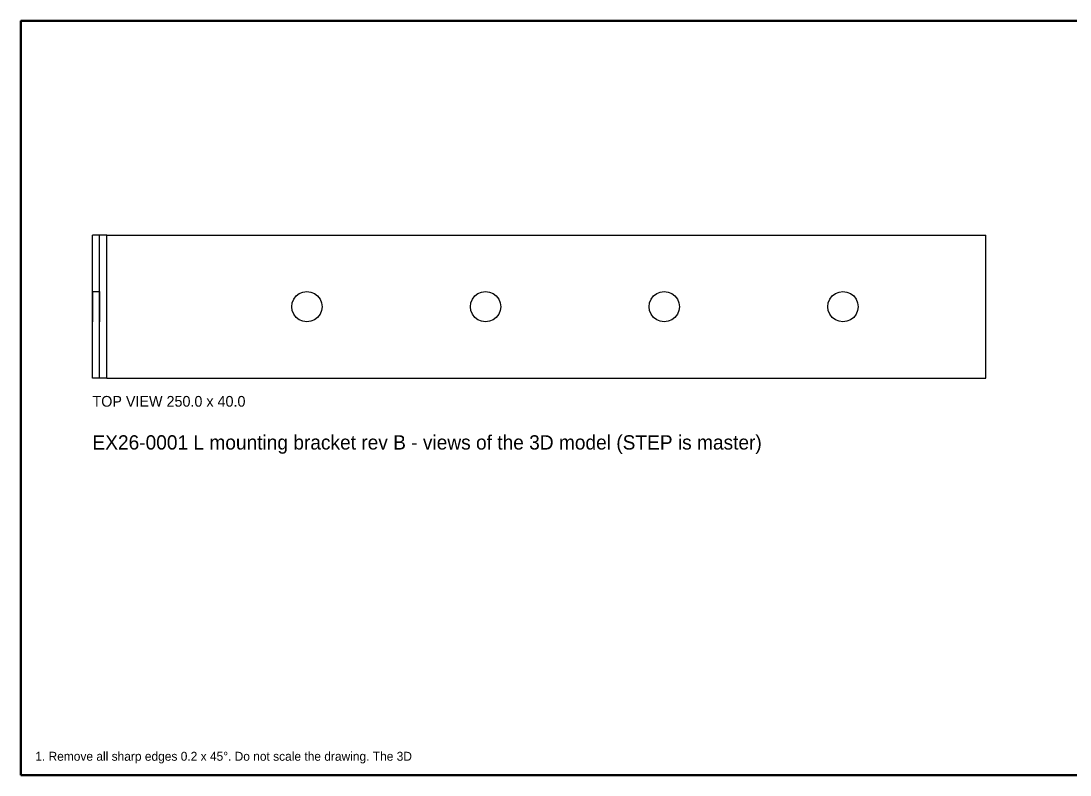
# Model space of a CAD drawing. Header units: metres. Extents: x -10 to 636, y -10 to 201.
# Drawn here: x -10 to 283.5, y -10 to 201.1 of the extents above; entities that cross this region are included whole.
import ezdxf

# ---------------------------------------------------------------- set-up
doc = ezdxf.new("R2010")
doc.units = ezdxf.units.M
for name, color, linetype in [('FRAME', 7, 'Continuous'), ('TEXT', 5, 'Continuous'), ('TITLE', 7, 'Continuous'), ('VIEWS', 7, 'Continuous')]:
    doc.layers.add(name, color=color, linetype=linetype)

msp = doc.modelspace()

# ---------------------------------------------------------------- linework, layer by layer
at = {"layer": 'FRAME', "lineweight": 50}
msp.add_lwpolyline([(-10, -10), (636.29, -10), (636.29, 201.14), (-10, 201.14), (-10, -10)], dxfattribs=at)
at = {"layer": 'VIEWS'}
for points in [[(10, 101.14), (10, 141.14)], [(14, 141.14), (13.74, 141.14), (13.48, 141.14), (13.22, 141.14), (12.96, 141.14), (12.71, 141.14), (12.47, 141.14), (12.23, 141.14), (12, 141.14), (11.78, 141.14), (11.56, 141.14), (11.36, 141.14), (11.17, 141.14), (10.99, 141.14), (10.83, 141.14), (10.67, 141.14), (10.54, 141.14), (10.41, 141.14), (10.3, 141.14), (10.21, 141.14), (10.14, 141.14), (10.08, 141.14), (10.03, 141.14), (10.01, 141.14), (10, 141.14)], [(12, 141.14), (10, 141.14)], [(12, 101.14), (12, 141.14)], [(14, 141.14), (13.87, 141.14), (13.74, 141.14), (13.61, 141.14), (13.48, 141.14), (13.36, 141.14), (13.23, 141.14), (13.12, 141.14), (13, 141.14), (12.89, 141.14), (12.78, 141.14), (12.68, 141.14), (12.59, 141.14), (12.5, 141.14), (12.41, 141.14), (12.34, 141.14), (12.27, 141.14), (12.21, 141.14), (12.15, 141.14), (12.11, 141.14), (12.07, 141.14), (12.04, 141.14), (12.02, 141.14), (12, 141.14), (12, 141.14)], [(14, 101.14), (14, 141.14)], [(14, 141.14), (260, 141.14)], [(260, 101.14), (260, 141.14)], [(10, 125.39), (10, 125.25), (10, 124.82), (10, 124.15), (10, 123.27), (10, 122.24), (10, 121.14), (10, 120.04), (10, 119.02), (10, 118.14), (10, 117.46), (10, 117.04), (10, 116.89), (10, 117.04), (10, 117.46), (10, 118.14), (10, 119.02), (10, 120.04), (10, 121.14), (10, 122.24), (10, 123.27), (10, 124.15), (10, 124.82), (10, 125.25), (10, 125.39)], [(10, 125.39), (12, 125.39)], [(12, 125.39), (12, 125.25), (12, 124.82), (12, 124.15), (12, 123.27), (12, 122.24), (12, 121.14), (12, 120.04), (12, 119.02), (12, 118.14), (12, 117.46), (12, 117.04), (12, 116.89), (12, 117.04), (12, 117.46), (12, 118.14), (12, 119.02), (12, 120.04), (12, 121.14), (12, 122.24), (12, 123.27), (12, 124.15), (12, 124.82), (12, 125.25), (12, 125.39)], [(74.25, 121.14), (74.11, 120.04), (73.68, 119.02), (73, 118.14), (72.12, 117.46), (71.1, 117.04), (70, 116.89), (68.9, 117.04), (67.88, 117.46), (67, 118.14), (66.32, 119.02), (65.9, 120.04), (65.75, 121.14), (65.9, 122.24), (66.32, 123.27), (67, 124.15), (67.88, 124.82), (68.9, 125.25), (70, 125.39), (71.1, 125.25), (72.12, 124.82), (73, 124.15), (73.68, 123.27), (74.11, 122.24), (74.25, 121.14)], [(124.25, 121.14), (124.11, 120.04), (123.68, 119.02), (123, 118.14), (122.12, 117.46), (121.1, 117.04), (120, 116.89), (118.9, 117.04), (117.88, 117.46), (117, 118.14), (116.32, 119.02), (115.89, 120.04), (115.75, 121.14), (115.89, 122.24), (116.32, 123.27), (117, 124.15), (117.88, 124.82), (118.9, 125.25), (120, 125.39), (121.1, 125.25), (122.12, 124.82), (123, 124.15), (123.68, 123.27), (124.11, 122.24), (124.25, 121.14)], [(174.25, 121.14), (174.1, 120.04), (173.68, 119.02), (173, 118.14), (172.12, 117.46), (171.1, 117.04), (170, 116.89), (168.9, 117.04), (167.88, 117.46), (167, 118.14), (166.32, 119.02), (165.9, 120.04), (165.75, 121.14), (165.9, 122.24), (166.32, 123.27), (167, 124.15), (167.88, 124.82), (168.9, 125.25), (170, 125.39), (171.1, 125.25), (172.12, 124.82), (173, 124.15), (173.68, 123.27), (174.1, 122.24), (174.25, 121.14)], [(224.25, 121.14), (224.1, 120.04), (223.68, 119.02), (223, 118.14), (222.12, 117.46), (221.1, 117.04), (220, 116.89), (218.9, 117.04), (217.88, 117.46), (217, 118.14), (216.32, 119.02), (215.9, 120.04), (215.75, 121.14), (215.9, 122.24), (216.32, 123.27), (217, 124.15), (217.88, 124.82), (218.9, 125.25), (220, 125.39), (221.1, 125.25), (222.12, 124.82), (223, 124.15), (223.68, 123.27), (224.1, 122.24), (224.25, 121.14)], [(12, 101.14), (10, 101.14)], [(14, 101.14), (13.74, 101.14), (13.48, 101.14), (13.22, 101.14), (12.96, 101.14), (12.71, 101.14), (12.47, 101.14), (12.23, 101.14), (12, 101.14), (11.78, 101.14), (11.56, 101.14), (11.36, 101.14), (11.17, 101.14), (10.99, 101.14), (10.83, 101.14), (10.67, 101.14), (10.54, 101.14), (10.41, 101.14), (10.3, 101.14), (10.21, 101.14), (10.14, 101.14), (10.08, 101.14), (10.03, 101.14), (10.01, 101.14), (10, 101.14)], [(14, 101.14), (13.87, 101.14), (13.74, 101.14), (13.61, 101.14), (13.48, 101.14), (13.36, 101.14), (13.23, 101.14), (13.12, 101.14), (13, 101.14), (12.89, 101.14), (12.78, 101.14), (12.68, 101.14), (12.59, 101.14), (12.5, 101.14), (12.41, 101.14), (12.34, 101.14), (12.27, 101.14), (12.21, 101.14), (12.15, 101.14), (12.11, 101.14), (12.07, 101.14), (12.04, 101.14), (12.02, 101.14), (12, 101.14), (12, 101.14)], [(14, 101.14), (260, 101.14)]]:
    msp.add_lwpolyline(points, dxfattribs=at)

# ---------------------------------------------------------------- texts
at = {"layer": 'TEXT'}
for s, height, p in [('TOP VIEW 250.0 x 40.0', 3, (10, 93.14)), ('EX26-0001 L mounting bracket rev B - views of the 3D model (STEP is master)', 4, (10, 81.14))]:
    msp.add_text(s, height=height, dxfattribs=at).set_placement(p)
at = {"layer": 'TITLE'}
msp.add_text('1. Remove all sharp edges 0.2 x 45°. Do not scale the drawing. The 3D ', height=2.5, dxfattribs=at).set_placement((-6, -6))

doc.saveas('drawing.dxf')
